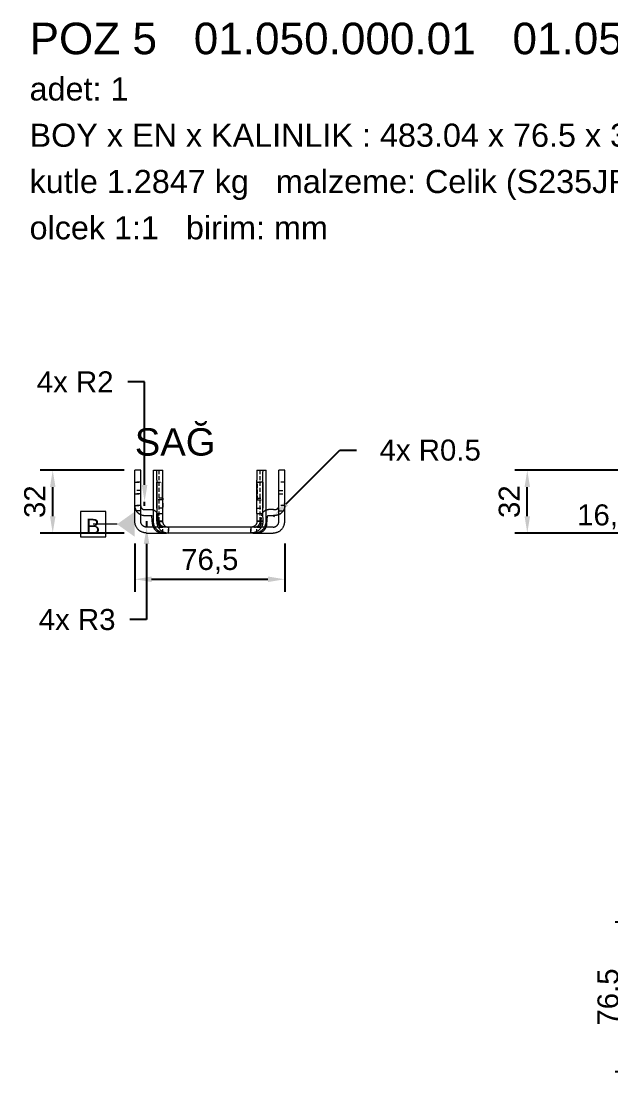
# Model space of a CAD drawing. Header units: millimetres. Extents: x -333 to 1440, y -370 to 261.
# Drawn here: x -333 to -32, y -275 to 261 of the extents above; entities that cross this region are included whole.
import ezdxf

# ---------------------------------------------------------------- set-up
doc = ezdxf.new("R2010")
doc.units = ezdxf.units.MM
doc.linetypes.add('KESIK', pattern=[3, 2, -1])
for name, color, linetype, lineweight in [('GIZLI', 8, 'KESIK', 9), ('GORUNEN', 7, 'Continuous', 9), ('OLCU', 4, 'Continuous', 9), ('YAZI', 3, 'Continuous', 9)]:
    doc.layers.add(name, color=color, linetype=linetype, lineweight=lineweight)
doc.styles.add('PI3D', font='arial.ttf')
doc.dimstyles.new('PF_MM', dxfattribs={"dimtxt": 10.734295, "dimasz": 8.587436, "dimexe": 6.440577, "dimexo": 5.367147, "dimgap": 3.757003, "dimtad": 1, "dimdec": 1, "dimtxsty": 'PI3D', "dimcen": 2.5, "dimclrd": 4, "dimclre": 4, "dimclrt": 3, "dimazin": 3, "dimtfac": 1, "dimtmove": 0, "dimatfit": 3})

msp = doc.modelspace()

# ---------------------------------------------------------------- linework, layer by layer
at = {"layer": 'GIZLI'}
for points in [[(-262.59, 6), (-262.59, 32)], [(-211.09, 6), (-211.09, 32)], [(-272.09, 26), (-275.09, 26)], [(-275.09, 26), (-272.09, 26)], [(-272.09, 21.75), (-275.09, 21.75)], [(-263.92, 26), (-261.09, 26)], [(-263.92, 26), (-260.92, 26)], [(-261.09, 26), (-261.09, 26), (-261.09, 26), (-261.09, 26), (-261.09, 26), (-261.09, 26), (-261.09, 26), (-261.09, 26), (-261.09, 26), (-261.09, 26), (-261.09, 26), (-261.09, 26), (-261.09, 26), (-261.09, 26), (-261.09, 26), (-261.09, 26), (-261.09, 26), (-261.09, 26), (-261.09, 26), (-261.09, 26), (-261.09, 26), (-261.09, 26), (-261.09, 26), (-261.09, 26), (-261.09, 26), (-261.09, 26), (-261.09, 26), (-261.09, 26), (-261.09, 26), (-261.09, 26), (-261.09, 26), (-261.09, 26), (-261.09, 26), (-261.09, 26), (-261.09, 26), (-261.09, 26), (-261.09, 26), (-261.09, 26), (-261.09, 26), (-261.09, 26), (-261.09, 26), (-261.09, 25.99), (-261.09, 25.99), (-261.09, 17.06), (-261.09, 17.01), (-261.09, 17.01), (-261.09, 17), (-261.09, 17), (-261.09, 17), (-261.09, 17), (-261.09, 17), (-261.09, 17), (-261.09, 17), (-261.09, 17), (-261.09, 17), (-261.09, 17), (-261.09, 17), (-261.09, 17), (-261.09, 17), (-261.09, 17), (-261.09, 17), (-261.09, 17), (-261.09, 17), (-261.09, 17), (-261.09, 17), (-261.09, 17), (-261.09, 17), (-261.09, 17), (-261.09, 17), (-261.09, 17), (-261.09, 17), (-261.09, 17), (-261.09, 17), (-261.09, 17), (-261.09, 17), (-261.09, 17), (-261.09, 17), (-261.09, 17), (-261.09, 17)], [(-260.92, 26), (-261.09, 26)], [(-260.92, 17), (-260.92, 17), (-260.92, 17), (-260.92, 17), (-260.92, 17), (-260.92, 17), (-260.92, 17), (-260.92, 17), (-260.92, 17), (-260.92, 17), (-260.92, 17), (-260.92, 17), (-260.92, 17), (-260.92, 17), (-260.92, 17), (-260.92, 17), (-260.92, 17), (-260.92, 17), (-260.92, 17), (-260.92, 17), (-260.92, 17), (-260.92, 17), (-260.92, 17), (-260.92, 17), (-260.92, 17), (-260.92, 17), (-260.92, 17), (-260.92, 17), (-260.92, 17), (-260.92, 17), (-260.92, 17), (-260.92, 17), (-260.92, 17), (-260.92, 17), (-260.92, 17), (-260.92, 17), (-260.92, 17), (-260.92, 17), (-260.92, 17), (-260.92, 17), (-260.92, 17), (-260.92, 17.01), (-260.92, 17.01), (-260.91, 25.94), (-260.92, 25.99), (-260.92, 25.99), (-260.92, 26), (-260.92, 26), (-260.92, 26), (-260.92, 26), (-260.92, 26), (-260.92, 26), (-260.92, 26), (-260.92, 26), (-260.92, 26), (-260.92, 26), (-260.92, 26), (-260.92, 26), (-260.92, 26), (-260.92, 26), (-260.92, 26), (-260.92, 26), (-260.92, 26), (-260.92, 26), (-260.92, 26), (-260.92, 26), (-260.92, 26), (-260.92, 26), (-260.92, 26), (-260.92, 26), (-260.92, 26), (-260.92, 26), (-260.92, 26), (-260.92, 26), (-260.92, 26), (-260.92, 26), (-260.92, 26), (-260.92, 26), (-260.92, 26)], [(-212.75, 26), (-212.75, 26), (-212.75, 26), (-212.75, 26), (-212.75, 26), (-212.75, 26), (-212.75, 26), (-212.75, 26), (-212.75, 26), (-212.75, 26), (-212.75, 26), (-212.75, 26), (-212.75, 26), (-212.75, 26), (-212.75, 26), (-212.75, 26), (-212.75, 26), (-212.75, 26), (-212.75, 26), (-212.75, 26), (-212.75, 26), (-212.75, 26), (-212.75, 26), (-212.75, 26), (-212.75, 26), (-212.75, 26), (-212.75, 26), (-212.75, 26), (-212.75, 26), (-212.75, 26), (-212.75, 26), (-212.75, 26), (-212.75, 26), (-212.75, 26), (-212.75, 26), (-212.75, 26), (-212.75, 26), (-212.75, 26), (-212.75, 26), (-212.75, 26), (-212.75, 26), (-212.76, 25.99), (-212.76, 25.99), (-212.76, 17.06), (-212.76, 17.01), (-212.76, 17.01), (-212.75, 17), (-212.75, 17), (-212.75, 17), (-212.75, 17), (-212.75, 17), (-212.75, 17), (-212.75, 17), (-212.75, 17), (-212.75, 17), (-212.75, 17), (-212.75, 17), (-212.75, 17), (-212.75, 17), (-212.75, 17), (-212.75, 17), (-212.75, 17), (-212.75, 17), (-212.75, 17), (-212.75, 17), (-212.75, 17), (-212.75, 17), (-212.75, 17), (-212.75, 17), (-212.75, 17), (-212.75, 17), (-212.75, 17), (-212.75, 17), (-212.75, 17), (-212.75, 17), (-212.75, 17), (-212.75, 17), (-212.75, 17), (-212.75, 17)], [(-212.75, 26), (-209.75, 26)], [(-212.59, 26), (-212.75, 26)], [(-212.59, 17), (-212.59, 17), (-212.59, 17), (-212.59, 17), (-212.59, 17), (-212.59, 17), (-212.59, 17), (-212.59, 17), (-212.59, 17), (-212.59, 17), (-212.59, 17), (-212.59, 17), (-212.59, 17), (-212.59, 17), (-212.59, 17), (-212.59, 17), (-212.59, 17), (-212.59, 17), (-212.59, 17), (-212.59, 17), (-212.59, 17), (-212.59, 17), (-212.59, 17), (-212.59, 17), (-212.59, 17), (-212.59, 17), (-212.59, 17), (-212.59, 17), (-212.59, 17), (-212.59, 17), (-212.59, 17), (-212.59, 17), (-212.59, 17), (-212.59, 17), (-212.59, 17), (-212.59, 17), (-212.59, 17), (-212.59, 17), (-212.58, 17), (-212.58, 17), (-212.58, 17), (-212.58, 17.01), (-212.58, 17.01), (-212.58, 25.94), (-212.58, 25.99), (-212.58, 25.99), (-212.58, 26), (-212.58, 26), (-212.59, 26), (-212.59, 26), (-212.59, 26), (-212.59, 26), (-212.59, 26), (-212.59, 26), (-212.59, 26), (-212.59, 26), (-212.59, 26), (-212.59, 26), (-212.59, 26), (-212.59, 26), (-212.59, 26), (-212.59, 26), (-212.59, 26), (-212.59, 26), (-212.59, 26), (-212.59, 26), (-212.59, 26), (-212.59, 26), (-212.59, 26), (-212.59, 26), (-212.59, 26), (-212.59, 26), (-212.59, 26), (-212.59, 26), (-212.59, 26), (-212.59, 26), (-212.59, 26), (-212.59, 26), (-212.59, 26)], [(-209.75, 26), (-212.59, 26)], [(-198.59, 26), (-201.59, 26)], [(-198.59, 26), (-201.59, 26)], [(-201.59, 21.75), (-198.59, 21.75)], [(-272.09, 20), (-275.09, 20)], [(-275.09, 20), (-272.09, 20)], [(-261.09, 17), (-263.92, 17)], [(-260.92, 17), (-263.92, 17)], [(-260.83, 17.74), (-263.83, 17.74)], [(-260.92, 17), (-261.09, 17)], [(-260.83, 17.74), (-260.83, 17.74), (-260.83, 17.74), (-260.83, 17.74), (-260.83, 17.74), (-260.83, 17.74), (-260.83, 17.74), (-260.83, 17.74), (-260.83, 17.74), (-260.83, 17.74), (-260.83, 17.74), (-260.83, 17.74), (-260.83, 17.74), (-260.83, 17.74), (-260.83, 17.74), (-260.83, 17.74), (-260.83, 17.74), (-260.83, 17.74), (-260.83, 17.74), (-260.83, 17.74), (-260.84, 16.95)], [(-260.83, 17.74), (-260.83, 17.74), (-260.83, 17.74), (-260.83, 17.74), (-260.83, 17.74), (-260.83, 17.74), (-260.83, 17.74), (-260.83, 17.74), (-260.83, 17.74), (-260.83, 17.74), (-260.83, 17.74), (-260.83, 17.74), (-260.83, 17.74), (-260.83, 17.74), (-260.83, 17.74), (-260.83, 17.74), (-260.83, 17.74), (-260.83, 17.74), (-260.83, 17.74), (-260.83, 17.74), (-260.83, 17.74), (-260.83, 17.74), (-260.83, 17.74)], [(-212.84, 17.74), (-212.84, 17.74), (-212.84, 17.74), (-212.84, 17.74), (-212.84, 17.74), (-212.84, 17.74), (-212.84, 17.74), (-212.84, 17.74), (-212.84, 17.74), (-212.84, 17.74), (-212.84, 17.74), (-212.84, 17.74), (-212.84, 17.74), (-212.84, 17.74), (-212.84, 17.74), (-212.84, 17.74), (-212.84, 17.74), (-212.84, 17.74), (-212.84, 17.74), (-212.84, 17.74), (-212.84, 17.74), (-212.84, 17.74), (-212.84, 17.74), (-212.84, 17.74), (-212.84, 17.74), (-212.84, 17.74), (-212.84, 17.74), (-212.84, 17.74), (-212.84, 17.74), (-212.84, 17.74), (-212.84, 17.74), (-212.84, 17.74), (-212.84, 17.74), (-212.84, 17.74), (-212.84, 17.74), (-212.84, 17.74), (-212.84, 17.74), (-212.84, 17.74), (-212.84, 17.74), (-212.84, 17.74), (-212.84, 17.74), (-212.84, 17.73), (-212.85, 16.96)], [(-212.84, 17.74), (-212.84, 17.74), (-212.84, 17.74), (-212.84, 17.74), (-212.84, 17.74), (-212.84, 17.74), (-212.84, 17.74), (-212.84, 17.74), (-212.84, 17.74), (-212.84, 17.74), (-212.84, 17.74), (-212.84, 17.74), (-212.84, 17.74), (-212.84, 17.74), (-212.84, 17.74), (-212.84, 17.74), (-212.84, 17.74), (-212.84, 17.74), (-212.84, 17.74)], [(-212.84, 17.74), (-209.84, 17.74)], [(-212.75, 17), (-209.75, 17)], [(-212.59, 17), (-212.75, 17)], [(-212.59, 17), (-209.75, 17)], [(-201.59, 20), (-198.59, 20)], [(-201.59, 20), (-198.59, 20)], [(-272.09, 14), (-275.09, 14)], [(-275.09, 14), (-272.09, 14)], [(-272.03, 9.34), (-272.26, 9.45), (-272.47, 9.56), (-272.69, 9.68), (-272.89, 9.81), (-273.09, 9.95), (-273.28, 10.1), (-273.46, 10.26), (-273.64, 10.43), (-273.81, 10.61), (-273.97, 10.79), (-274.11, 10.99), (-274.25, 11.19), (-274.38, 11.39), (-274.5, 11.61), (-274.61, 11.82), (-274.71, 12.05), (-274.8, 12.28), (-274.87, 12.51), (-274.94, 12.74), (-274.99, 12.98), (-275.03, 13.22), (-275.06, 13.46), (-275.08, 13.71), (-275.09, 13.95)], [(-275.09, 13.95), (-275.08, 13.71), (-275.06, 13.47), (-275.03, 13.23), (-274.99, 12.99), (-274.94, 12.75), (-274.88, 12.52), (-274.8, 12.29), (-274.72, 12.06), (-274.62, 11.84), (-274.51, 11.63), (-274.4, 11.42), (-274.27, 11.21), (-274.13, 11.01), (-273.99, 10.82), (-273.83, 10.64), (-273.67, 10.46), (-273.49, 10.29), (-273.31, 10.13), (-273.12, 9.98), (-272.93, 9.84), (-272.73, 9.7), (-272.52, 9.58), (-272.3, 9.47), (-272.09, 9.37)], [(-272.09, 11.25), (-275.09, 11.25)], [(-266.2, 11.94), (-266.14, 11.93)], [(-266.04, 11.91), (-265.97, 11.89), (-265.81, 11.85), (-265.74, 11.82)], [(-265.64, 11.79), (-265.48, 11.73), (-265.32, 11.66), (-265.17, 11.58), (-265.02, 11.49), (-264.87, 11.4), (-264.73, 11.3), (-264.6, 11.19), (-264.47, 11.08), (-264.34, 10.96), (-264.22, 10.83), (-264.11, 10.7), (-264.01, 10.57), (-263.91, 10.42), (-263.82, 10.28), (-263.73, 10.13), (-263.66, 9.97), (-263.59, 9.81), (-263.53, 9.65), (-263.47, 9.48), (-263.43, 9.32), (-263.39, 9.15), (-263.36, 8.98), (-263.34, 8.81)], [(-265.59, 11.77), (-265.43, 11.71), (-265.27, 11.63), (-265.12, 11.55), (-264.98, 11.47), (-264.83, 11.37), (-264.7, 11.27), (-264.56, 11.17), (-264.44, 11.05), (-264.32, 10.93), (-264.2, 10.81), (-264.09, 10.68), (-263.99, 10.54), (-263.89, 10.4), (-263.8, 10.26), (-263.72, 10.11), (-263.65, 9.95), (-263.58, 9.8), (-263.52, 9.64), (-263.47, 9.47), (-263.43, 9.31), (-263.39, 9.14), (-263.36, 8.97), (-263.34, 8.81)], [(-260.83, 12.74), (-263.83, 12.74)], [(-260.85, 15.22), (-260.83, 12.74)], [(-260.83, 12.74), (-260.83, 12.74), (-260.83, 12.74), (-260.83, 12.74), (-260.83, 12.74), (-260.83, 12.74), (-260.83, 12.74), (-260.83, 12.74), (-260.83, 12.74), (-260.83, 12.74), (-260.83, 12.74), (-260.83, 12.74), (-260.83, 12.74), (-260.83, 12.74), (-260.83, 12.74), (-260.83, 12.74), (-260.83, 12.74), (-260.83, 12.74), (-260.83, 12.74), (-260.83, 12.74), (-260.82, 13.52)], [(-260.83, 12.74), (-260.83, 12.74), (-260.83, 12.74), (-260.83, 12.74), (-260.83, 12.74), (-260.83, 12.74), (-260.83, 12.74), (-260.83, 12.74), (-260.83, 12.74), (-260.83, 12.74), (-260.83, 12.74), (-260.83, 12.74), (-260.83, 12.74), (-260.83, 12.74), (-260.83, 12.74), (-260.83, 12.74), (-260.83, 12.74), (-260.83, 12.74), (-260.83, 12.74), (-260.83, 12.74), (-260.83, 12.74), (-260.83, 12.74), (-260.83, 12.74)], [(-212.84, 12.74), (-212.84, 12.74), (-212.84, 12.74), (-212.84, 12.74), (-212.84, 12.74), (-212.84, 12.74), (-212.84, 12.74), (-212.84, 12.74), (-212.84, 12.74), (-212.84, 12.74), (-212.84, 12.74), (-212.84, 12.74), (-212.84, 12.74), (-212.84, 12.74), (-212.84, 12.74), (-212.84, 12.74), (-212.84, 12.74), (-212.84, 12.74), (-212.84, 12.74), (-212.84, 12.74), (-212.84, 12.74), (-212.84, 12.74), (-212.84, 12.74), (-212.84, 12.74), (-212.84, 12.74), (-212.84, 12.74), (-212.84, 12.74), (-212.84, 12.74), (-212.84, 12.74), (-212.84, 12.74), (-212.84, 12.74), (-212.84, 12.74), (-212.84, 12.74), (-212.84, 12.74), (-212.84, 12.74), (-212.84, 12.74), (-212.84, 12.74), (-212.84, 12.74), (-212.84, 12.74), (-212.84, 12.74), (-212.84, 12.74), (-212.84, 12.74), (-212.83, 13.51)], [(-212.84, 12.74), (-212.84, 12.74), (-212.84, 12.74), (-212.84, 12.74), (-212.84, 12.74), (-212.84, 12.74), (-212.84, 12.74), (-212.84, 12.74), (-212.84, 12.74), (-212.84, 12.74), (-212.84, 12.74), (-212.84, 12.74), (-212.84, 12.74), (-212.84, 12.74), (-212.84, 12.74), (-212.84, 12.74), (-212.84, 12.74), (-212.84, 12.74), (-212.84, 12.74)], [(-212.84, 12.74), (-209.84, 12.74)], [(-210.33, 8.81), (-210.31, 8.98), (-210.28, 9.15), (-210.24, 9.32), (-210.2, 9.48), (-210.15, 9.65), (-210.09, 9.81), (-210.02, 9.97), (-209.94, 10.13), (-209.86, 10.28), (-209.76, 10.42), (-209.67, 10.57), (-209.56, 10.7), (-209.45, 10.83), (-209.33, 10.96), (-209.2, 11.08), (-209.07, 11.19), (-208.94, 11.3), (-208.8, 11.4), (-208.65, 11.49), (-208.5, 11.58), (-208.35, 11.66), (-208.19, 11.73), (-208.03, 11.79)], [(-210.33, 8.81), (-210.31, 8.97), (-210.28, 9.14), (-210.25, 9.31), (-210.2, 9.47), (-210.15, 9.64), (-210.09, 9.8), (-210.02, 9.95), (-209.95, 10.11), (-209.87, 10.26), (-209.78, 10.4), (-209.68, 10.54), (-209.58, 10.68), (-209.47, 10.81), (-209.36, 10.93), (-209.23, 11.05), (-209.11, 11.17), (-208.98, 11.27), (-208.84, 11.37), (-208.7, 11.47), (-208.55, 11.55), (-208.4, 11.63), (-208.24, 11.71), (-208.09, 11.77)], [(-207.94, 11.82), (-207.86, 11.85), (-207.7, 11.89), (-207.63, 11.91)], [(-207.53, 11.93), (-207.47, 11.94)], [(-198.59, 13.95), (-198.59, 13.71), (-198.61, 13.46), (-198.64, 13.22), (-198.68, 12.98), (-198.73, 12.74), (-198.8, 12.51), (-198.87, 12.28), (-198.96, 12.05), (-199.06, 11.82), (-199.17, 11.61), (-199.29, 11.39), (-199.42, 11.19), (-199.56, 10.99), (-199.71, 10.79), (-199.86, 10.61), (-200.03, 10.43), (-200.21, 10.26), (-200.39, 10.1), (-200.58, 9.95), (-200.78, 9.81), (-200.99, 9.68), (-201.2, 9.56), (-201.41, 9.45), (-201.64, 9.34)], [(-198.59, 14), (-201.59, 14)], [(-198.59, 14), (-201.59, 14)], [(-198.59, 13.95), (-198.59, 13.71), (-198.61, 13.47), (-198.64, 13.23), (-198.68, 12.99), (-198.73, 12.75), (-198.79, 12.52), (-198.87, 12.29), (-198.95, 12.06), (-199.05, 11.84), (-199.16, 11.63), (-199.28, 11.42), (-199.4, 11.21), (-199.54, 11.01), (-199.69, 10.82), (-199.84, 10.64), (-200.01, 10.46), (-200.18, 10.29), (-200.36, 10.13), (-200.55, 9.98), (-200.74, 9.84), (-200.95, 9.7), (-201.15, 9.58), (-201.37, 9.47), (-201.59, 9.37)], [(-201.59, 11.25), (-198.59, 11.25)], [(-271.81, 9.26), (-271.86, 9.27)], [(-263.1, 6), (-263.34, 8.81)], [(-263.34, 8.81), (-263.1, 6)], [(-263, 4.83), (-263.1, 6)], [(-263.1, 6), (-263, 4.83)], [(-259.59, 3), (-259.73, 3), (-259.87, 3.01), (-260.01, 3.03), (-260.15, 3.05), (-260.29, 3.08), (-260.42, 3.12), (-260.56, 3.16), (-260.69, 3.21), (-260.82, 3.27), (-260.95, 3.33), (-261.07, 3.39), (-261.19, 3.47), (-261.31, 3.54), (-261.42, 3.63), (-261.53, 3.72), (-261.64, 3.81), (-261.74, 3.91), (-261.83, 4.01), (-261.92, 4.12), (-262.01, 4.23), (-262.09, 4.35), (-262.17, 4.47), (-262.23, 4.59), (-262.3, 4.72), (-262.36, 4.85), (-262.41, 4.98), (-262.45, 5.11), (-262.49, 5.25), (-262.52, 5.39), (-262.55, 5.52), (-262.57, 5.66), (-262.58, 5.81), (-262.58, 5.9), (-262.59, 6)], [(-214.09, 3), (-213.94, 3), (-213.8, 3.01), (-213.66, 3.03), (-213.52, 3.05), (-213.39, 3.08), (-213.25, 3.12), (-213.12, 3.16), (-212.98, 3.21), (-212.85, 3.27), (-212.73, 3.33), (-212.6, 3.39), (-212.48, 3.47), (-212.36, 3.54), (-212.25, 3.63), (-212.14, 3.72), (-212.03, 3.81), (-211.93, 3.91), (-211.84, 4.01), (-211.75, 4.12), (-211.66, 4.23), (-211.58, 4.35), (-211.51, 4.47), (-211.44, 4.59), (-211.37, 4.72), (-211.32, 4.85), (-211.27, 4.98), (-211.22, 5.11), (-211.18, 5.25), (-211.15, 5.39), (-211.12, 5.52), (-211.1, 5.66), (-211.09, 5.81), (-211.09, 5.9), (-211.09, 6)], [(-210.68, 4.83), (-210.57, 6)], [(-210.68, 4.83), (-210.57, 6)], [(-210.57, 6), (-210.33, 8.81)], [(-210.57, 6), (-210.33, 8.81)], [(-201.82, 9.27), (-201.86, 9.26)], [(-265.82, 3.65), (-265.8, 3.59)], [(-265.75, 3.43), (-265.73, 3.36)], [(-265.67, 3.21), (-265.64, 3.13), (-265.54, 2.9), (-265.43, 2.68), (-265.31, 2.46), (-265.18, 2.25), (-265.04, 2.05), (-264.89, 1.85), (-264.73, 1.67), (-264.56, 1.49), (-264.38, 1.31), (-264.2, 1.15), (-264, 1), (-263.8, 0.85), (-263.59, 0.72), (-263.38, 0.6), (-263.16, 0.49), (-262.93, 0.39), (-262.7, 0.3), (-262.47, 0.22), (-262.23, 0.15), (-261.99, 0.1), (-261.74, 0.05), (-261.5, 0.02), (-261.25, 0.01), (-261, 0)], [(-261, 0), (-261.25, 0.01), (-261.49, 0.02), (-261.73, 0.05), (-261.96, 0.09), (-262.2, 0.15), (-262.43, 0.21), (-262.66, 0.28), (-262.89, 0.37), (-263.11, 0.47), (-263.33, 0.57), (-263.54, 0.69), (-263.74, 0.82), (-263.94, 0.95), (-264.13, 1.1), (-264.32, 1.26), (-264.5, 1.42), (-264.66, 1.59), (-264.82, 1.77), (-264.98, 1.96), (-265.12, 2.16), (-265.25, 2.36), (-265.37, 2.57), (-265.48, 2.78), (-265.59, 3)], [(-262.85, 3), (-264.78, 3)], [(-258.84, 3), (-264.78, 3)], [(-263, 4.83), (-262.99, 4.73), (-262.97, 4.63), (-262.95, 4.53), (-262.92, 4.44), (-262.89, 4.34), (-262.86, 4.25), (-262.82, 4.16), (-262.78, 4.07), (-262.73, 3.98), (-262.68, 3.9), (-262.62, 3.82), (-262.56, 3.74), (-262.49, 3.67), (-262.43, 3.59), (-262.36, 3.53), (-262.28, 3.46), (-262.2, 3.4), (-262.12, 3.34), (-262.04, 3.29), (-261.95, 3.24), (-261.87, 3.19), (-261.77, 3.15), (-261.68, 3.12), (-261.59, 3.09), (-261.49, 3.06), (-261.4, 3.04), (-261.3, 3.02), (-261.2, 3.01), (-261.1, 3), (-261, 3)], [(-261, 3), (-261.1, 3), (-261.2, 3.01), (-261.3, 3.02), (-261.4, 3.04), (-261.49, 3.06), (-261.59, 3.09), (-261.68, 3.12), (-261.77, 3.15), (-261.87, 3.19), (-261.95, 3.24), (-262.04, 3.29), (-262.12, 3.34), (-262.2, 3.4), (-262.28, 3.46), (-262.36, 3.53), (-262.43, 3.59), (-262.49, 3.67), (-262.56, 3.74), (-262.62, 3.82), (-262.68, 3.9), (-262.73, 3.98), (-262.78, 4.07), (-262.82, 4.16), (-262.86, 4.25), (-262.89, 4.34), (-262.92, 4.44), (-262.95, 4.53), (-262.97, 4.63), (-262.99, 4.73), (-263, 4.83)], [(-262.85, 3), (-260.85, 3)], [(-257.92, 3), (-261, 3)], [(-260.85, 3), (-261, 3)], [(-260.85, 0), (-260.85, 3)], [(-260.85, 0), (-260.85, 3)], [(-257.92, 3), (-259.59, 3)], [(-257.92, 3), (-259.59, 3)], [(-257.92, 3), (-258.84, 3)], [(-257.84, 0), (-257.84, 3)], [(-257.84, 3), (-257.84, 0)], [(-215.84, 0), (-215.84, 3)], [(-215.84, 3), (-215.84, 0)], [(-212.67, 3), (-215.75, 3)], [(-214.09, 3), (-215.75, 3)], [(-214.09, 3), (-215.75, 3)], [(-214.84, 3), (-215.75, 3)], [(-208.89, 3), (-214.84, 3)], [(-212.82, 3), (-210.82, 3)], [(-212.67, 3), (-212.82, 3)], [(-212.82, 0), (-212.82, 3)], [(-212.82, 0), (-212.82, 3)], [(-210.68, 4.83), (-210.69, 4.73), (-210.7, 4.63), (-210.72, 4.53), (-210.75, 4.44), (-210.78, 4.34), (-210.81, 4.25), (-210.85, 4.16), (-210.9, 4.07), (-210.94, 3.98), (-211, 3.9), (-211.05, 3.82), (-211.11, 3.74), (-211.18, 3.67), (-211.25, 3.59), (-211.32, 3.53), (-211.39, 3.46), (-211.47, 3.4), (-211.55, 3.34), (-211.63, 3.29), (-211.72, 3.24), (-211.81, 3.19), (-211.9, 3.15), (-211.99, 3.12), (-212.08, 3.09), (-212.18, 3.06), (-212.27, 3.04), (-212.37, 3.02), (-212.47, 3.01), (-212.57, 3), (-212.67, 3)], [(-212.67, 3), (-212.57, 3), (-212.47, 3.01), (-212.37, 3.02), (-212.27, 3.04), (-212.18, 3.06), (-212.08, 3.09), (-211.99, 3.12), (-211.9, 3.15), (-211.81, 3.19), (-211.72, 3.24), (-211.63, 3.29), (-211.55, 3.34), (-211.47, 3.4), (-211.39, 3.46), (-211.32, 3.53), (-211.25, 3.59), (-211.18, 3.67), (-211.11, 3.74), (-211.05, 3.82), (-211, 3.9), (-210.94, 3.98), (-210.9, 4.07), (-210.85, 4.16), (-210.81, 4.25), (-210.78, 4.34), (-210.75, 4.44), (-210.72, 4.53), (-210.7, 4.63), (-210.69, 4.73), (-210.68, 4.83)], [(-212.67, 0), (-212.42, 0.01), (-212.17, 0.02), (-211.93, 0.05), (-211.68, 0.1), (-211.44, 0.15), (-211.21, 0.22), (-210.97, 0.3), (-210.74, 0.39), (-210.51, 0.49), (-210.29, 0.6), (-210.08, 0.72), (-209.87, 0.85), (-209.67, 1), (-209.48, 1.15), (-209.29, 1.31), (-209.11, 1.49), (-208.94, 1.67), (-208.78, 1.85), (-208.63, 2.05), (-208.49, 2.25), (-208.36, 2.46), (-208.24, 2.68), (-208.13, 2.9), (-208.03, 3.13), (-208, 3.21)], [(-212.67, 0), (-212.43, 0.01), (-212.19, 0.02), (-211.95, 0.05), (-211.71, 0.09), (-211.47, 0.15), (-211.24, 0.21), (-211.01, 0.28), (-210.78, 0.37), (-210.56, 0.47), (-210.35, 0.57), (-210.13, 0.69), (-209.93, 0.82), (-209.73, 0.95), (-209.54, 1.1), (-209.35, 1.26), (-209.18, 1.42), (-209.01, 1.59), (-208.85, 1.77), (-208.7, 1.96), (-208.55, 2.16), (-208.42, 2.36), (-208.3, 2.57), (-208.19, 2.78), (-208.08, 3)], [(-208.89, 3), (-210.82, 3)], [(-207.94, 3.36), (-207.92, 3.43)], [(-207.87, 3.59), (-207.85, 3.65)]]:
    msp.add_lwpolyline(points, dxfattribs=at)
at = {"layer": 'GORUNEN'}
for points in [[(-272.09, 32), (-275.09, 32)], [(-275.09, 6), (-275.09, 32)], [(-272.09, 6), (-272.09, 32)], [(-265.59, 6), (-265.59, 32)], [(-265.59, 32), (-263.82, 32)], [(-263.82, 32), (-260.82, 32)], [(-263.78, 27.04), (-263.82, 32)], [(-263.78, 27.04), (-263.78, 9.95)], [(-260.78, 27.04), (-260.82, 32)], [(-260.78, 9.95), (-260.78, 27.04)], [(-212.85, 32), (-212.85, 32), (-212.85, 32), (-212.85, 32), (-212.85, 32), (-212.85, 32), (-212.85, 32), (-212.85, 32), (-212.85, 32), (-212.85, 32), (-212.85, 32), (-212.85, 32), (-212.85, 32), (-212.85, 32), (-212.85, 32), (-212.85, 32), (-212.85, 32), (-212.85, 32), (-212.85, 32), (-212.85, 31.99), (-212.88, 30.46), (-212.89, 27.04)], [(-212.89, 9.95), (-212.89, 27.04)], [(-212.85, 32), (-209.85, 32)], [(-209.85, 32), (-209.85, 32), (-209.85, 32), (-209.85, 32), (-209.85, 32), (-209.85, 32), (-209.85, 32), (-209.85, 32), (-209.85, 32), (-209.85, 32), (-209.85, 32), (-209.85, 32), (-209.85, 32), (-209.85, 32), (-209.85, 32), (-209.85, 32), (-209.85, 32), (-209.85, 32), (-209.85, 32), (-209.85, 31.99), (-209.88, 30.46), (-209.89, 27.04)], [(-209.89, 27.04), (-209.89, 9.95)], [(-209.85, 32), (-208.09, 32)], [(-208.09, 6), (-208.09, 32)], [(-198.59, 32), (-201.59, 32)], [(-201.59, 6), (-201.59, 32)], [(-198.59, 6), (-198.59, 32)], [(-264.09, 26), (-263.92, 26)], [(-264.09, 26), (-264.09, 26), (-264.09, 26), (-264.09, 26), (-264.09, 26), (-264.09, 26), (-264.09, 26), (-264.09, 26), (-264.09, 26), (-264.09, 26), (-264.09, 26), (-264.09, 26), (-264.09, 26), (-264.09, 26), (-264.09, 26), (-264.09, 26), (-264.09, 26), (-264.09, 26), (-264.09, 26), (-264.09, 26), (-264.09, 26), (-264.09, 26), (-264.09, 26), (-264.09, 26), (-264.09, 26), (-264.09, 26), (-264.09, 26), (-264.09, 26), (-264.09, 26), (-264.09, 26), (-264.09, 26), (-264.09, 26), (-264.09, 26), (-264.09, 26), (-264.09, 26), (-264.09, 26), (-264.09, 26), (-264.09, 26), (-264.09, 26), (-264.09, 26), (-264.09, 26), (-264.09, 25.99), (-264.09, 25.99), (-264.09, 17.06), (-264.09, 17.01), (-264.09, 17.01), (-264.09, 17), (-264.09, 17), (-264.09, 17), (-264.09, 17), (-264.09, 17), (-264.09, 17), (-264.09, 17), (-264.09, 17), (-264.09, 17), (-264.09, 17), (-264.09, 17), (-264.09, 17), (-264.09, 17), (-264.09, 17), (-264.09, 17), (-264.09, 17), (-264.09, 17), (-264.09, 17), (-264.09, 17), (-264.09, 17), (-264.09, 17), (-264.09, 17), (-264.09, 17), (-264.09, 17), (-264.09, 17), (-264.09, 17), (-264.09, 17), (-264.09, 17), (-264.09, 17), (-264.09, 17), (-264.09, 17), (-264.09, 17), (-264.09, 17)], [(-263.92, 17), (-263.92, 17), (-263.92, 17), (-263.92, 17), (-263.92, 17), (-263.92, 17), (-263.92, 17), (-263.92, 17), (-263.92, 17), (-263.92, 17), (-263.92, 17), (-263.92, 17), (-263.92, 17), (-263.92, 17), (-263.92, 17), (-263.92, 17), (-263.92, 17), (-263.92, 17), (-263.92, 17), (-263.92, 17), (-263.92, 17), (-263.92, 17), (-263.92, 17), (-263.92, 17), (-263.92, 17), (-263.92, 17), (-263.92, 17), (-263.92, 17), (-263.92, 17), (-263.92, 17), (-263.92, 17), (-263.92, 17), (-263.92, 17), (-263.92, 17), (-263.92, 17), (-263.92, 17), (-263.92, 17), (-263.92, 17), (-263.92, 17), (-263.92, 17), (-263.92, 17), (-263.92, 17.01), (-263.92, 17.01), (-263.91, 25.94), (-263.92, 25.99), (-263.92, 25.99), (-263.92, 26), (-263.92, 26), (-263.92, 26), (-263.92, 26), (-263.92, 26), (-263.92, 26), (-263.92, 26), (-263.92, 26), (-263.92, 26), (-263.92, 26), (-263.92, 26), (-263.92, 26), (-263.92, 26), (-263.92, 26), (-263.92, 26), (-263.92, 26), (-263.92, 26), (-263.92, 26), (-263.92, 26), (-263.92, 26), (-263.92, 26), (-263.92, 26), (-263.92, 26), (-263.92, 26), (-263.92, 26), (-263.92, 26), (-263.92, 26), (-263.92, 26), (-263.92, 26), (-263.92, 26), (-263.92, 26), (-263.92, 26), (-263.92, 26)], [(-209.75, 26), (-209.75, 26), (-209.75, 26), (-209.75, 26), (-209.75, 26), (-209.75, 26), (-209.75, 26), (-209.75, 26), (-209.75, 26), (-209.75, 26), (-209.75, 26), (-209.75, 26), (-209.75, 26), (-209.75, 26), (-209.75, 26), (-209.75, 26), (-209.75, 26), (-209.75, 26), (-209.75, 26), (-209.75, 26), (-209.75, 26), (-209.75, 26), (-209.75, 26), (-209.75, 26), (-209.75, 26), (-209.75, 26), (-209.75, 26), (-209.75, 26), (-209.75, 26), (-209.75, 26), (-209.75, 26), (-209.75, 26), (-209.75, 26), (-209.75, 26), (-209.75, 26), (-209.75, 26), (-209.75, 26), (-209.75, 26), (-209.75, 26), (-209.75, 26), (-209.75, 26), (-209.76, 25.99), (-209.76, 25.99), (-209.76, 17.06), (-209.76, 17.01), (-209.76, 17.01), (-209.75, 17), (-209.75, 17), (-209.75, 17), (-209.75, 17), (-209.75, 17), (-209.75, 17), (-209.75, 17), (-209.75, 17), (-209.75, 17), (-209.75, 17), (-209.75, 17), (-209.75, 17), (-209.75, 17), (-209.75, 17), (-209.75, 17), (-209.75, 17), (-209.75, 17), (-209.75, 17), (-209.75, 17), (-209.75, 17), (-209.75, 17), (-209.75, 17), (-209.75, 17), (-209.75, 17), (-209.75, 17), (-209.75, 17), (-209.75, 17), (-209.75, 17), (-209.75, 17), (-209.75, 17), (-209.75, 17), (-209.75, 17), (-209.75, 17)], [(-209.75, 26), (-209.59, 26)], [(-209.59, 17), (-209.59, 17), (-209.59, 17), (-209.59, 17), (-209.59, 17), (-209.59, 17), (-209.59, 17), (-209.59, 17), (-209.59, 17), (-209.59, 17), (-209.59, 17), (-209.59, 17), (-209.59, 17), (-209.59, 17), (-209.59, 17), (-209.59, 17), (-209.59, 17), (-209.59, 17), (-209.59, 17), (-209.59, 17), (-209.59, 17), (-209.59, 17), (-209.59, 17), (-209.59, 17), (-209.59, 17), (-209.59, 17), (-209.59, 17), (-209.59, 17), (-209.59, 17), (-209.59, 17), (-209.59, 17), (-209.59, 17), (-209.59, 17), (-209.59, 17), (-209.59, 17), (-209.59, 17), (-209.59, 17), (-209.59, 17), (-209.58, 17), (-209.58, 17), (-209.58, 17), (-209.58, 17.01), (-209.58, 17.01), (-209.58, 25.94), (-209.58, 25.99), (-209.58, 25.99), (-209.58, 26), (-209.58, 26), (-209.59, 26), (-209.59, 26), (-209.59, 26), (-209.59, 26), (-209.59, 26), (-209.59, 26), (-209.59, 26), (-209.59, 26), (-209.59, 26), (-209.59, 26), (-209.59, 26), (-209.59, 26), (-209.59, 26), (-209.59, 26), (-209.59, 26), (-209.59, 26), (-209.59, 26), (-209.59, 26), (-209.59, 26), (-209.59, 26), (-209.59, 26), (-209.59, 26), (-209.59, 26), (-209.59, 26), (-209.59, 26), (-209.59, 26), (-209.59, 26), (-209.59, 26), (-209.59, 26), (-209.59, 26), (-209.59, 26)], [(-263.92, 17), (-264.09, 17)], [(-263.92, 17), (-264.09, 17)], [(-263.83, 17.74), (-263.83, 17.74), (-263.83, 17.74), (-263.83, 17.74), (-263.83, 17.74), (-263.83, 17.74), (-263.83, 17.74), (-263.83, 17.74), (-263.83, 17.74), (-263.83, 17.74), (-263.83, 17.74), (-263.83, 17.74), (-263.83, 17.74), (-263.83, 17.74), (-263.83, 17.74), (-263.83, 17.74), (-263.83, 17.74), (-263.83, 17.74), (-263.83, 17.74), (-263.83, 17.74), (-263.84, 16.95), (-263.85, 15.22)], [(-263.81, 15.26), (-263.83, 17.74)], [(-263.83, 17.74), (-263.83, 17.74), (-263.83, 17.74), (-263.83, 17.74), (-263.83, 17.74), (-263.83, 17.74), (-263.83, 17.74), (-263.83, 17.74), (-263.83, 17.74), (-263.83, 17.74), (-263.83, 17.74), (-263.83, 17.74), (-263.83, 17.74), (-263.83, 17.74), (-263.83, 17.74), (-263.83, 17.74), (-263.83, 17.74), (-263.83, 17.74), (-263.83, 17.74), (-263.83, 17.74), (-263.83, 17.74), (-263.83, 17.74), (-263.83, 17.74)], [(-209.84, 17.74), (-209.84, 17.74), (-209.84, 17.74), (-209.84, 17.74), (-209.84, 17.74), (-209.84, 17.74), (-209.84, 17.74), (-209.84, 17.74), (-209.84, 17.74), (-209.84, 17.74), (-209.84, 17.74), (-209.84, 17.74), (-209.84, 17.74), (-209.84, 17.74), (-209.84, 17.74), (-209.84, 17.74), (-209.84, 17.74), (-209.84, 17.74), (-209.84, 17.74), (-209.84, 17.74), (-209.84, 17.74), (-209.84, 17.74), (-209.84, 17.74), (-209.84, 17.74), (-209.84, 17.74), (-209.84, 17.74), (-209.84, 17.74), (-209.84, 17.74), (-209.84, 17.74), (-209.84, 17.74), (-209.84, 17.74), (-209.84, 17.74), (-209.84, 17.74), (-209.84, 17.74), (-209.84, 17.74), (-209.84, 17.74), (-209.84, 17.74), (-209.84, 17.74), (-209.84, 17.74), (-209.84, 17.74), (-209.84, 17.74), (-209.84, 17.73), (-209.85, 16.96), (-209.86, 15.26)], [(-209.84, 17.74), (-209.84, 17.74), (-209.84, 17.74), (-209.84, 17.74), (-209.84, 17.74), (-209.84, 17.74), (-209.84, 17.74), (-209.84, 17.74), (-209.84, 17.74), (-209.84, 17.74), (-209.84, 17.74), (-209.84, 17.74), (-209.84, 17.74), (-209.84, 17.74), (-209.84, 17.74), (-209.84, 17.74), (-209.84, 17.74), (-209.84, 17.74), (-209.84, 17.74)], [(-209.82, 15.22), (-209.84, 17.74)], [(-209.75, 17), (-209.59, 17)], [(-209.75, 17), (-209.59, 17)], [(-272.09, 13.95), (-272.08, 13.85), (-272.08, 13.75), (-272.06, 13.66), (-272.05, 13.56), (-272.03, 13.47), (-272, 13.37), (-271.97, 13.28), (-271.94, 13.19), (-271.9, 13.1), (-271.85, 13.01), (-271.8, 12.93), (-271.75, 12.84), (-271.7, 12.76), (-271.64, 12.69), (-271.57, 12.61), (-271.51, 12.54), (-271.44, 12.47), (-271.36, 12.41), (-271.29, 12.35), (-271.21, 12.29), (-271.13, 12.24), (-271.04, 12.19), (-270.95, 12.15), (-270.87, 12.11), (-270.77, 12.07), (-270.68, 12.04), (-270.59, 12.01), (-270.49, 11.99), (-270.4, 11.97), (-270.3, 11.96), (-270.2, 11.95), (-270.11, 11.95), (-270.01, 11.95), (-269.91, 11.96), (-269.81, 11.97)], [(-269.81, 11.97), (-269.66, 11.99), (-269.5, 12), (-269.34, 12)], [(-269.34, 12), (-266.83, 12)], [(-266.83, 12), (-266.67, 12), (-266.51, 11.99), (-266.36, 11.97), (-266.2, 11.94), (-266.04, 11.91), (-265.89, 11.87), (-265.74, 11.82), (-265.59, 11.77)], [(-263.85, 15.22), (-263.83, 12.74)], [(-263.83, 12.74), (-263.83, 12.74), (-263.83, 12.74), (-263.83, 12.74), (-263.83, 12.74), (-263.83, 12.74), (-263.83, 12.74), (-263.83, 12.74), (-263.83, 12.74), (-263.83, 12.74), (-263.83, 12.74), (-263.83, 12.74), (-263.83, 12.74), (-263.83, 12.74), (-263.83, 12.74), (-263.83, 12.74), (-263.83, 12.74), (-263.83, 12.74), (-263.83, 12.74), (-263.83, 12.74), (-263.82, 13.52), (-263.81, 15.26)], [(-263.83, 12.74), (-263.83, 12.74), (-263.83, 12.74), (-263.83, 12.74), (-263.83, 12.74), (-263.83, 12.74), (-263.83, 12.74), (-263.83, 12.74), (-263.83, 12.74), (-263.83, 12.74), (-263.83, 12.74), (-263.83, 12.74), (-263.83, 12.74), (-263.83, 12.74), (-263.83, 12.74), (-263.83, 12.74), (-263.83, 12.74), (-263.83, 12.74), (-263.83, 12.74), (-263.83, 12.74), (-263.83, 12.74), (-263.83, 12.74), (-263.83, 12.74)], [(-209.86, 15.26), (-209.84, 12.74)], [(-209.84, 12.74), (-209.84, 12.74), (-209.84, 12.74), (-209.84, 12.74), (-209.84, 12.74), (-209.84, 12.74), (-209.84, 12.74), (-209.84, 12.74), (-209.84, 12.74), (-209.84, 12.74), (-209.84, 12.74), (-209.84, 12.74), (-209.84, 12.74), (-209.84, 12.74), (-209.84, 12.74), (-209.84, 12.74), (-209.84, 12.74), (-209.84, 12.74), (-209.84, 12.74), (-209.84, 12.74), (-209.84, 12.74), (-209.84, 12.74), (-209.84, 12.74), (-209.84, 12.74), (-209.84, 12.74), (-209.84, 12.74), (-209.84, 12.74), (-209.84, 12.74), (-209.84, 12.74), (-209.84, 12.74), (-209.84, 12.74), (-209.84, 12.74), (-209.84, 12.74), (-209.84, 12.74), (-209.84, 12.74), (-209.84, 12.74), (-209.84, 12.74), (-209.84, 12.74), (-209.84, 12.74), (-209.84, 12.74), (-209.84, 12.74), (-209.84, 12.74), (-209.83, 13.51), (-209.82, 15.22)], [(-209.84, 12.74), (-209.84, 12.74), (-209.84, 12.74), (-209.84, 12.74), (-209.84, 12.74), (-209.84, 12.74), (-209.84, 12.74), (-209.84, 12.74), (-209.84, 12.74), (-209.84, 12.74), (-209.84, 12.74), (-209.84, 12.74), (-209.84, 12.74), (-209.84, 12.74), (-209.84, 12.74), (-209.84, 12.74), (-209.84, 12.74), (-209.84, 12.74), (-209.84, 12.74)], [(-208.09, 11.77), (-207.94, 11.82), (-207.78, 11.87), (-207.63, 11.91), (-207.47, 11.94), (-207.32, 11.97), (-207.16, 11.99), (-207, 12), (-206.84, 12)], [(-204.33, 12), (-206.84, 12)], [(-204.33, 12), (-204.17, 12), (-204.01, 11.99), (-203.86, 11.97)], [(-203.86, 11.97), (-203.76, 11.96), (-203.66, 11.95), (-203.57, 11.95), (-203.47, 11.95), (-203.37, 11.96), (-203.27, 11.97), (-203.18, 11.99), (-203.08, 12.01), (-202.99, 12.04), (-202.9, 12.07), (-202.81, 12.11), (-202.72, 12.15), (-202.63, 12.19), (-202.55, 12.24), (-202.46, 12.29), (-202.38, 12.35), (-202.31, 12.41), (-202.23, 12.47), (-202.16, 12.54), (-202.1, 12.61), (-202.03, 12.69), (-201.97, 12.76), (-201.92, 12.84), (-201.87, 12.93), (-201.82, 13.01), (-201.78, 13.1), (-201.74, 13.19), (-201.7, 13.28), (-201.67, 13.37), (-201.64, 13.47), (-201.62, 13.56), (-201.61, 13.66), (-201.6, 13.75), (-201.59, 13.85), (-201.59, 13.95)], [(-269.09, 0), (-269.38, 0.01), (-269.67, 0.03), (-269.97, 0.06), (-270.26, 0.12), (-270.54, 0.18), (-270.83, 0.26), (-271.11, 0.35), (-271.38, 0.46), (-271.65, 0.58), (-271.91, 0.71), (-272.17, 0.85), (-272.42, 1.01), (-272.66, 1.18), (-272.89, 1.36), (-273.12, 1.55), (-273.33, 1.76), (-273.53, 1.97), (-273.72, 2.19), (-273.91, 2.43), (-274.07, 2.67), (-274.23, 2.92), (-274.38, 3.17), (-274.51, 3.43), (-274.63, 3.7), (-274.74, 3.98), (-274.83, 4.26), (-274.91, 4.54), (-274.97, 4.83), (-275.02, 5.12), (-275.06, 5.41), (-275.08, 5.71), (-275.09, 6)], [(-272.09, 9.37), (-271.86, 9.27), (-271.62, 9.19), (-271.38, 9.12), (-271.14, 9.06), (-270.9, 9.02), (-270.65, 8.98), (-270.4, 8.96), (-270.15, 8.95), (-269.9, 8.95), (-269.66, 8.97), (-269.41, 9)], [(-269.09, 3), (-269.23, 3), (-269.38, 3.01), (-269.53, 3.03), (-269.67, 3.06), (-269.81, 3.09), (-269.96, 3.13), (-270.1, 3.18), (-270.23, 3.23), (-270.37, 3.29), (-270.5, 3.35), (-270.63, 3.43), (-270.75, 3.51), (-270.87, 3.59), (-270.99, 3.68), (-271.1, 3.78), (-271.21, 3.88), (-271.31, 3.99), (-271.4, 4.1), (-271.5, 4.21), (-271.58, 4.33), (-271.66, 4.46), (-271.73, 4.59), (-271.8, 4.72), (-271.86, 4.85), (-271.91, 4.99), (-271.96, 5.13), (-272, 5.27), (-272.03, 5.41), (-272.05, 5.56), (-272.07, 5.71), (-272.08, 5.85), (-272.09, 6)], [(-269.41, 9), (-269.39, 9), (-269.36, 9), (-269.34, 9)], [(-269.34, 9), (-266.83, 9)], [(-266.83, 9), (-266.81, 9), (-266.78, 9), (-266.76, 8.99), (-266.73, 8.99), (-266.71, 8.98), (-266.69, 8.98), (-266.66, 8.97), (-266.64, 8.96), (-266.62, 8.95), (-266.59, 8.94), (-266.57, 8.93), (-266.55, 8.91), (-266.53, 8.9), (-266.51, 8.88), (-266.49, 8.87), (-266.48, 8.85), (-266.46, 8.83), (-266.44, 8.81), (-266.43, 8.8), (-266.41, 8.77), (-266.4, 8.75), (-266.39, 8.73), (-266.38, 8.71), (-266.37, 8.69), (-266.36, 8.66), (-266.35, 8.64), (-266.35, 8.62), (-266.34, 8.59), (-266.34, 8.57), (-266.33, 8.54)], [(-265.99, 4.56), (-266.33, 8.54)], [(-259.59, 0), (-259.86, 0.01), (-260.13, 0.02), (-260.4, 0.06), (-260.68, 0.1), (-260.94, 0.16), (-261.21, 0.22), (-261.47, 0.3), (-261.73, 0.4), (-261.98, 0.5), (-262.23, 0.61), (-262.47, 0.74), (-262.71, 0.88), (-262.94, 1.03), (-263.16, 1.18), (-263.38, 1.35), (-263.59, 1.53), (-263.79, 1.72), (-263.98, 1.91), (-264.16, 2.12), (-264.33, 2.33), (-264.5, 2.55), (-264.65, 2.78), (-264.79, 3.01), (-264.92, 3.25), (-265.04, 3.5), (-265.15, 3.75), (-265.25, 4.01), (-265.33, 4.27), (-265.4, 4.53), (-265.46, 4.8), (-265.51, 5.07), (-265.55, 5.34), (-265.57, 5.61), (-265.58, 5.81), (-265.59, 6)], [(-263.82, 6), (-263.92, 5.86)], [(-263.92, 5.86), (-260.92, 5.93)], [(-263.92, 5.86), (-263.91, 5.59), (-263.89, 5.32), (-263.85, 5.04), (-263.8, 4.77), (-263.74, 4.51), (-263.66, 4.24), (-263.58, 3.98), (-263.48, 3.73), (-263.37, 3.48), (-263.25, 3.23), (-263.11, 2.99), (-262.97, 2.76), (-262.82, 2.53), (-262.65, 2.31), (-262.48, 2.1), (-262.3, 1.89), (-262.11, 1.7), (-261.9, 1.51), (-261.69, 1.33), (-261.48, 1.17), (-261.25, 1.01), (-261.02, 0.86), (-260.78, 0.73), (-260.54, 0.6), (-260.29, 0.49), (-260.04, 0.38), (-259.78, 0.29), (-259.51, 0.21), (-259.25, 0.15), (-258.98, 0.09), (-258.71, 0.05), (-258.44, 0.02), (-258.18, 0.01), (-257.92, 0)], [(-263.82, 6), (-263.82, 6), (-263.82, 6), (-263.82, 6), (-263.82, 6), (-263.82, 6), (-263.82, 6), (-263.82, 6), (-263.82, 6), (-263.82, 6), (-263.82, 6), (-263.82, 6), (-263.82, 6), (-263.82, 6), (-263.82, 6), (-263.82, 6), (-263.82, 6), (-263.82, 6), (-263.82, 6), (-263.82, 6), (-263.82, 6.01), (-263.8, 7.19), (-263.78, 9.95)], [(-263.82, 6), (-263.82, 6)], [(-263.82, 6), (-260.82, 6)], [(-260.82, 6), (-263.82, 6)], [(-263.78, 9.95), (-260.78, 9.95)], [(-263.1, 6), (-263.1, 6)], [(-260.82, 6), (-260.92, 5.93)], [(-260.92, 5.93), (-260.92, 5.79), (-260.9, 5.65), (-260.88, 5.51), (-260.86, 5.37), (-260.83, 5.23), (-260.79, 5.1), (-260.74, 4.97), (-260.69, 4.83), (-260.63, 4.71), (-260.57, 4.58), (-260.5, 4.46), (-260.42, 4.34), (-260.34, 4.22), (-260.26, 4.11), (-260.16, 4), (-260.07, 3.9), (-259.97, 3.8), (-259.86, 3.71), (-259.75, 3.62), (-259.64, 3.54), (-259.52, 3.46), (-259.4, 3.39), (-259.27, 3.32), (-259.15, 3.26), (-259.02, 3.21), (-258.88, 3.16), (-258.75, 3.12), (-258.61, 3.08), (-258.47, 3.05), (-258.34, 3.03), (-258.2, 3.01), (-258.06, 3), (-257.92, 3)], [(-260.82, 6), (-260.82, 6), (-260.82, 6), (-260.82, 6), (-260.82, 6), (-260.82, 6), (-260.82, 6), (-260.82, 6), (-260.82, 6), (-260.82, 6), (-260.82, 6), (-260.82, 6), (-260.82, 6), (-260.82, 6), (-260.82, 6), (-260.82, 6), (-260.82, 6), (-260.82, 6), (-260.82, 6), (-260.82, 6), (-260.82, 6.01), (-260.8, 7.19), (-260.78, 9.95)], [(-212.75, 5.93), (-212.75, 5.79), (-212.77, 5.65), (-212.79, 5.51), (-212.81, 5.37), (-212.85, 5.23), (-212.89, 5.1), (-212.93, 4.97), (-212.98, 4.83), (-213.04, 4.71), (-213.1, 4.58), (-213.17, 4.46), (-213.25, 4.34), (-213.33, 4.22), (-213.42, 4.11), (-213.51, 4), (-213.6, 3.9), (-213.71, 3.8), (-213.81, 3.71), (-213.92, 3.62), (-214.03, 3.54), (-214.15, 3.46), (-214.27, 3.39), (-214.4, 3.32), (-214.53, 3.26), (-214.66, 3.21), (-214.79, 3.16), (-214.92, 3.12), (-215.06, 3.08), (-215.2, 3.05), (-215.34, 3.03), (-215.48, 3.01), (-215.61, 3), (-215.75, 3)], [(-209.75, 5.86), (-209.76, 5.59), (-209.79, 5.32), (-209.82, 5.04), (-209.87, 4.77), (-209.94, 4.51), (-210.01, 4.24), (-210.1, 3.98), (-210.19, 3.73), (-210.3, 3.48), (-210.42, 3.23), (-210.56, 2.99), (-210.7, 2.76), (-210.85, 2.53), (-211.02, 2.31), (-211.19, 2.1), (-211.37, 1.89), (-211.57, 1.7), (-211.77, 1.51), (-211.98, 1.33), (-212.19, 1.17), (-212.42, 1.01), (-212.65, 0.86), (-212.89, 0.73), (-213.13, 0.6), (-213.38, 0.49), (-213.64, 0.38), (-213.89, 0.29), (-214.16, 0.21), (-214.42, 0.15), (-214.69, 0.09), (-214.96, 0.05), (-215.24, 0.02), (-215.49, 0.01), (-215.75, 0)], [(-214.09, 0), (-213.81, 0.01), (-213.54, 0.02), (-213.27, 0.06), (-213, 0.1), (-212.73, 0.16), (-212.46, 0.22), (-212.2, 0.3), (-211.94, 0.4), (-211.69, 0.5), (-211.44, 0.61), (-211.2, 0.74), (-210.96, 0.88), (-210.73, 1.03), (-210.51, 1.18), (-210.29, 1.35), (-210.08, 1.53), (-209.88, 1.72), (-209.69, 1.91), (-209.51, 2.12), (-209.34, 2.33), (-209.18, 2.55), (-209.02, 2.78), (-208.88, 3.01), (-208.75, 3.25), (-208.63, 3.5), (-208.52, 3.75), (-208.43, 4.01), (-208.34, 4.27), (-208.27, 4.53), (-208.21, 4.8), (-208.16, 5.07), (-208.12, 5.34), (-208.1, 5.61), (-208.09, 5.81), (-208.09, 6)], [(-212.89, 9.95), (-209.89, 9.95)], [(-212.89, 9.95), (-212.85, 6)], [(-212.85, 6), (-212.75, 5.93)], [(-212.85, 6), (-209.85, 6)], [(-209.85, 6), (-212.85, 6)], [(-209.75, 5.86), (-212.75, 5.93)], [(-210.57, 6), (-210.57, 6)], [(-209.89, 9.95), (-209.85, 6)], [(-209.85, 6), (-209.85, 6)], [(-209.85, 6), (-209.75, 5.86)], [(-207.69, 4.56), (-207.34, 8.54)], [(-207.34, 8.54), (-207.34, 8.57), (-207.33, 8.59), (-207.33, 8.62), (-207.32, 8.64), (-207.31, 8.66), (-207.3, 8.69), (-207.29, 8.71), (-207.28, 8.73), (-207.27, 8.75), (-207.26, 8.77), (-207.24, 8.8), (-207.23, 8.81), (-207.21, 8.83), (-207.2, 8.85), (-207.18, 8.87), (-207.16, 8.88), (-207.14, 8.9), (-207.12, 8.91), (-207.1, 8.93), (-207.08, 8.94), (-207.06, 8.95), (-207.03, 8.96), (-207.01, 8.97), (-206.99, 8.98), (-206.96, 8.98), (-206.94, 8.99), (-206.91, 8.99), (-206.89, 9), (-206.86, 9), (-206.84, 9)], [(-206.84, 9), (-204.33, 9)], [(-204.59, 3), (-204.44, 3), (-204.29, 3.01), (-204.15, 3.03), (-204, 3.06), (-203.86, 3.09), (-203.71, 3.13), (-203.58, 3.18), (-203.44, 3.23), (-203.3, 3.29), (-203.17, 3.35), (-203.04, 3.43), (-202.92, 3.51), (-202.8, 3.59), (-202.68, 3.68), (-202.57, 3.78), (-202.46, 3.88), (-202.36, 3.99), (-202.27, 4.1), (-202.18, 4.21), (-202.09, 4.33), (-202.01, 4.46), (-201.94, 4.59), (-201.87, 4.72), (-201.81, 4.85), (-201.76, 4.99), (-201.72, 5.13), (-201.68, 5.27), (-201.64, 5.41), (-201.62, 5.56), (-201.6, 5.71), (-201.59, 5.85), (-201.59, 6)], [(-204.59, 0), (-204.29, 0.01), (-204, 0.03), (-203.71, 0.06), (-203.42, 0.12), (-203.13, 0.18), (-202.84, 0.26), (-202.56, 0.35), (-202.29, 0.46), (-202.02, 0.58), (-201.76, 0.71), (-201.5, 0.85), (-201.25, 1.01), (-201.01, 1.18), (-200.78, 1.36), (-200.56, 1.55), (-200.34, 1.76), (-200.14, 1.97), (-199.95, 2.19), (-199.77, 2.43), (-199.6, 2.67), (-199.44, 2.92), (-199.29, 3.17), (-199.16, 3.43), (-199.04, 3.7), (-198.94, 3.98), (-198.84, 4.26), (-198.77, 4.54), (-198.7, 4.83), (-198.65, 5.12), (-198.61, 5.41), (-198.59, 5.71), (-198.59, 6)], [(-204.33, 9), (-204.31, 9), (-204.29, 9), (-204.26, 9)], [(-201.59, 9.37), (-201.82, 9.27), (-202.05, 9.19), (-202.29, 9.12), (-202.53, 9.06), (-202.78, 9.02), (-203.02, 8.98), (-203.27, 8.96), (-203.52, 8.95), (-203.77, 8.95), (-204.02, 8.97), (-204.26, 9)], [(-264.78, 3), (-269.09, 3)], [(-269.09, 0), (-258.84, 0)], [(-265.59, 3), (-265.67, 3.21), (-265.75, 3.43), (-265.82, 3.65), (-265.88, 3.88), (-265.92, 4.11), (-265.96, 4.33), (-265.99, 4.56)], [(-257.92, 0), (-259.59, 0)], [(-257.92, 0), (-258.84, 0)], [(-215.75, 3), (-257.92, 3)], [(-215.75, 0), (-257.92, 0)], [(-214.09, 0), (-215.75, 0)], [(-214.84, 0), (-215.75, 0)], [(-214.84, 0), (-204.59, 0)], [(-204.59, 3), (-208.89, 3)], [(-208.08, 3), (-208, 3.21), (-207.92, 3.43), (-207.85, 3.65), (-207.79, 3.88), (-207.75, 4.11), (-207.71, 4.33), (-207.69, 4.56)]]:
    msp.add_lwpolyline(points, dxfattribs=at)
at = {"layer": 'OLCU'}
msp.add_line((-284.1, 4.48), (-296.34, 4.48), dxfattribs=at)
msp.add_lwpolyline([(-302.78, -1.96), (-289.9, -1.96), (-289.9, 10.92), (-302.78, 10.92)], close=True, dxfattribs=at)
msp.add_solid([(-275.09, -1.96), (-275.09, 10.92), (-284.1, 4.48)], dxfattribs=at)

# ---------------------------------------------------------------- texts
at = {"layer": 'OLCU', "style": 'PI3D'}
msp.add_text('B', height=7.73, dxfattribs=at).set_placement((-299.98, -0.49))
at = {"layer": 'YAZI', "style": 'PI3D'}
for s, height, p in [('POZ 5   01.050.000.01   01.050.000.01 U-Blech-Mechanismus', 16.1014, (-328.76, 244.35)), ('adet: 1', 11.808, (-328.76, 220.73)), ('BOY x EN x KALINLIK : 483.04 x 76.5 x 32.0 mm', 11.8077, (-328.76, 197.12)), ('kutle 1.2847 kg   malzeme: Celik (S235JR / St37)', 11.8077, (-328.76, 173.5)), ('olcek 1:1   birim: mm', 11.8077, (-328.76, 149.89)), ('SAĞ', 13.955, (-275.09, 39.51))]:
    msp.add_text(s, height=height, dxfattribs=at).set_placement(p)

# ---------------------------------------------------------------- dimensions: what is measured, and where the dimension line sits
at = {"layer": 'OLCU'}
for center, radius, location, text in [((-270.09, 13.95), 2, (-270.09, 77.13), '4x R2'), ((-204.33, 8.5), 0.5, (-170.58, 42.25), '4x R0.5'), ((-269.09, 6), 3, (-269.09, -44.23), '4x R3')]:
    msp.add_radius_dim(center=center, radius=radius, location=location, text=text, dimstyle='PF_MM', override={"dimgap": 3.220288, "dimtad": 0, "dimtih": 1, "dimtoh": 1, "dimtix": 0, "dimtofl": 1, "dimtmove": 1, "dimatfit": 3}, dxfattribs=at).render()
msp.add_linear_dim(base=(-19.32, 0), p1=(0, 0), p2=(0, 16.5), angle=90, dimstyle='PF_MM', override={"dimtih": 1, "dimtoh": 1, "dimtmove": 1, "dimatfit": 3}, dxfattribs=at).render()
for base, p1, p2 in [((-316.95, 0), (-275.09, 0), (-275.09, 32)), ((-74.89, 0), (0, 0), (0, 32)), ((-23.62, -275.09), (0, -275.09), (0, -198.59))]:
    msp.add_linear_dim(base=base, p1=p1, p2=p2, angle=90, dimstyle='PF_MM', dxfattribs=at).render()
msp.add_linear_dim(base=(-275.09, -23.62), p1=(-275.09, 0), p2=(-198.59, 0), dimstyle='PF_MM', dxfattribs=at).render()

doc.saveas('drawing.dxf')
